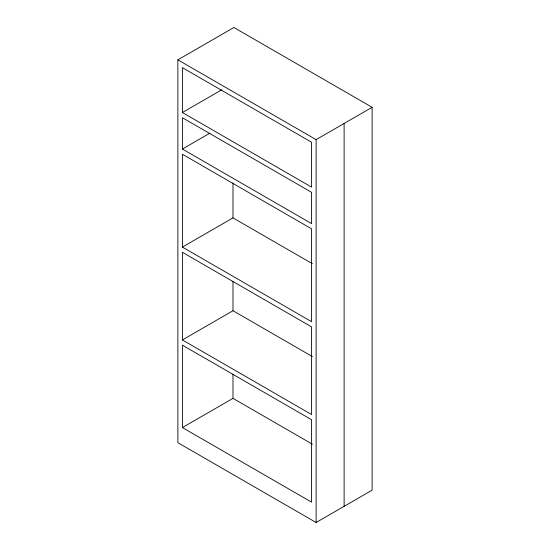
<?xml version="1.0" encoding="UTF-8"?>
<svg xmlns="http://www.w3.org/2000/svg" width="550" height="550" viewBox="0 0 550 550"><rect width="100%" height="100%" fill="white"/><g stroke="black" fill="none" stroke-linecap="round" stroke-linejoin="round"><path stroke-width="0.82" d="M177.877 59.84L233.894 27.5L372.123 107.305L372.123 490.16L316.106 522.5L177.877 442.695L177.877 59.84L316.106 139.645L372.123 107.305M182.401 112.523L311.589 187.11L311.589 142.251L182.401 67.664L182.401 112.523L221.829 89.753M182.401 149.036L311.589 223.623L311.589 192.328L182.401 117.734L182.401 149.036L209.928 133.141M182.401 247.094L311.589 321.681L311.589 228.834L182.401 154.248L182.401 247.094L232.987 217.883L312.434 263.752M182.401 339.941L311.589 414.528L311.589 326.899L182.401 252.312L182.401 339.941L232.987 310.729L312.434 356.599M182.401 427.57L311.589 502.157L311.589 419.746L182.401 345.159L182.401 427.57L232.987 398.358L312.434 444.228M344.114 123.475L344.114 506.33M316.106 139.645L316.106 522.5M232.987 182.964L232.987 217.883M232.987 281.518L232.987 310.729M232.987 374.323L232.987 398.358"/></g></svg>
